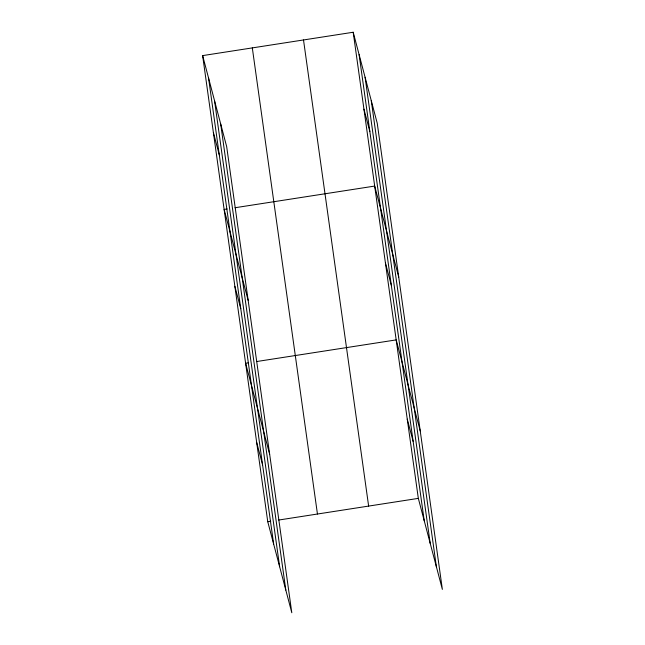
<?xml version="1.0" encoding="UTF-8"?>
<svg xmlns="http://www.w3.org/2000/svg" width="645" height="645" viewBox="0 0 645 645"><rect width="100%" height="100%" fill="white"/><g stroke="black" fill="none" stroke-linecap="round" stroke-linejoin="round"><path stroke-width="0.97" d="M202.635 55.607L226.677 146.625L291.806 612.75L267.756 521.732L202.635 55.607L353.194 32.25L377.244 123.268L442.365 589.393L418.323 498.375L353.194 32.25M227.105 208.964L224.121 209.431L248.172 300.441M235.054 207.73L374.689 186.074L398.739 277.084M248.591 362.788L245.616 363.256L269.658 454.265M256.541 361.555L396.183 339.899L420.226 430.908M267.756 521.732L270.739 521.273M278.688 520.039L418.323 498.375M363.941 109.158L369.843 131.499M385.436 262.983L391.338 285.324M407.253 419.137L413.155 441.47M213.374 132.515L219.276 154.856M234.869 286.34L240.77 308.681M256.686 442.494L262.588 464.827M371.254 100.604L436.383 566.729M365.086 77.247L430.207 543.38M359.096 54.583L424.225 520.717M303.513 39.958L368.634 506.083M252.316 47.899L317.445 514.025M220.687 123.961L285.816 590.086M214.519 100.604L279.648 566.737M208.537 77.94L273.657 544.074"/></g></svg>
